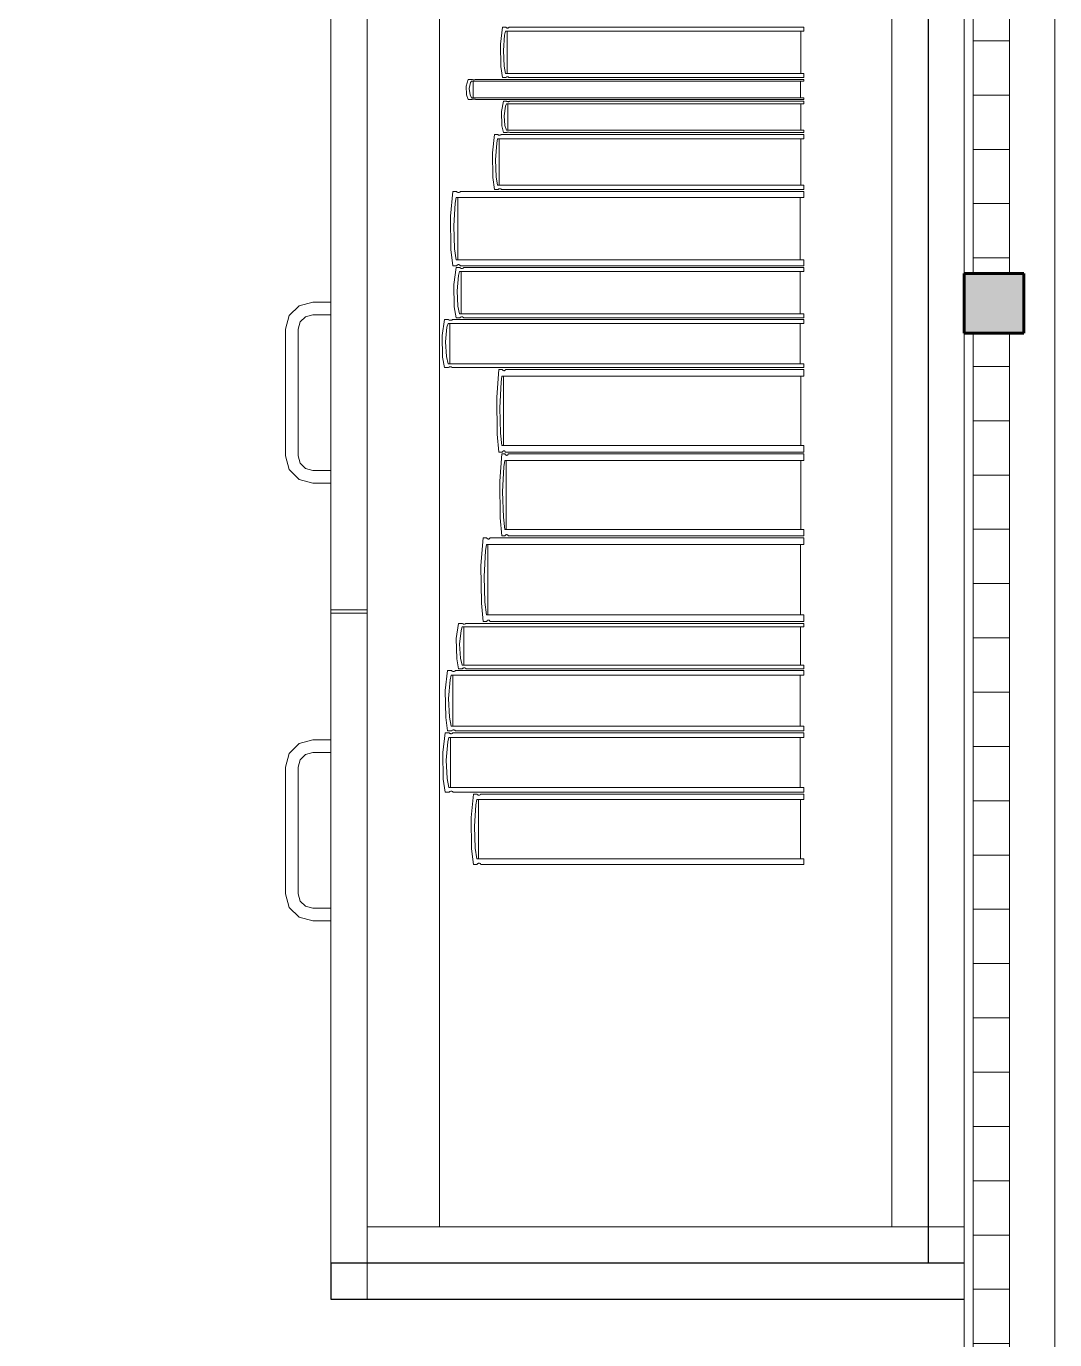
# Model space of a CAD drawing. Header units: inches. Extents: x -19 to 5698, y -728 to 92.
# Drawn here: x 316.702 to 317.27, y 33.002 to 33.728 of the extents above; entities that cross this region are included whole.
import ezdxf

# ---------------------------------------------------------------- set-up
doc = ezdxf.new("R2010")
doc.units = ezdxf.units.IN
doc.header["$MEASUREMENT"] = 0
doc.set_wipeout_variables(frame=1)
doc.linetypes.add('Wipeout_Contour', pattern=[1, 0, -1])
doc.layers.get('0').update_dxf_attribs({"color": 61})
for name, color, linetype in [('02 _ ARQ _ ZON _ Espacio.3D', 7, 'Continuous'), ('Acabado - Muros', 7, 'Continuous'), ('Interior - Mobiliario', 7, 'Continuous'), ('Notas - Etiquetas', 7, 'Continuous')]:
    doc.layers.add(name, color=color, linetype=linetype)
doc.dimstyles.new('Estilo_Generado__8', dxfattribs={"dimtxt": 0.18, "dimasz": 0.0912, "dimexe": 0.18, "dimexo": 0.0625, "dimgap": 0, "dimtad": 0, "dimtih": 1, "dimtoh": 1, "dimdec": 4, "dimzin": 0, "dimdsep": 46, "dimcen": 0.09, "dimadec": 0, "dimazin": 0, "dimtfac": 1, "dimtdec": 4, "dimtmove": 0, "dimatfit": 3, "dimldrblk": 'ARROWHEAD_5', "dimfxl": 1, "dimtolj": 1, "dimtzin": 0, "dimarcsym": 0})
pattern_1 = [(0, (277.50006, 1e-08), (0, 0.030000001), [])]

# ---------------------------------------------------------------- blocks, each defined once
blk = doc.blocks.new('ARROWHEAD_5')
at = {"linetype": 'Continuous', "lineweight": 0}
blk.add_hatch(color=0, dxfattribs=at).paths.add_polyline_path([(-1, 0.2679), (0, 0), (-1, -0.2679)])
at = {"color": 0, "linetype": 'Continuous', "lineweight": 0}
blk.add_line((0, 0), (-1, 0), dxfattribs=at)

msp = doc.modelspace()

# ---------------------------------------------------------------- linework, layer by layer
at = {"layer": '02 _ ARQ _ ZON _ Espacio.3D', "color": 254, "linetype": 'Continuous', "lineweight": 0, "flags": 128}
msp.add_lwpolyline([(314.57005, 30.6), (315.07005, 30.6), (315.06967, 29.75), (317.22003, 29.74998), (317.22003, 39.74998), (315.80476, 39.75), (315.80366, 39.4), (315.07005, 39.4), (315.07003, 39), (314.57003, 39)], dxfattribs=at)
at = {"layer": 'Interior - Mobiliario', "color": 175, "linetype": 'Continuous', "lineweight": 13}
for p, q in [((316.89002, 33.0446), (316.89002, 34.5046)), ((317.20002, 34.5046), (317.20002, 33.0446)), ((316.89002, 33.0646), (316.89002, 34.4846)), ((316.93002, 34.4846), (316.93002, 33.0646)), ((317.18002, 33.0646), (317.18002, 34.4846)), ((316.87002, 33.7646), (316.87002, 33.4056)), ((316.89002, 33.7646), (316.89002, 33.4056)), ((316.96376, 33.71823), (316.96488, 33.72753)), ((316.96488, 33.72753), (316.96669, 33.72753)), ((316.96655, 33.7253), (316.96605, 33.72319)), ((317.13136, 33.7253), (316.96655, 33.7253)), ((316.96669, 33.72753), (316.96683, 33.72738)), ((316.96683, 33.72738), (316.96704, 33.72722)), ((316.96704, 33.72722), (316.96727, 33.72712)), ((316.96727, 33.72712), (316.96752, 33.72706)), ((316.96738, 33.70188), (316.96738, 33.7253)), ((316.96752, 33.72706), (316.96776, 33.72707)), ((316.96776, 33.72707), (316.968, 33.72713)), ((316.968, 33.72713), (316.96823, 33.72725)), ((316.96823, 33.72725), (316.96844, 33.72742)), ((316.96844, 33.72742), (316.96853, 33.72753)), ((316.96853, 33.72753), (317.13136, 33.72753)), ((317.1297, 33.7253), (317.1297, 33.70188)), ((317.13136, 33.72753), (317.13136, 33.7253)), ((316.96397, 33.70577), (316.96376, 33.71823)), ((316.96605, 33.72319), (316.96536, 33.71464)), ((316.96536, 33.71464), (316.96578, 33.70606)), ((316.96488, 33.69965), (316.96397, 33.70577)), ((316.96578, 33.70606), (316.96655, 33.70188)), ((316.94471, 33.69498), (316.94596, 33.69865)), ((316.94495, 33.69005), (316.94471, 33.69498)), ((316.94596, 33.69865), (316.94797, 33.69865)), ((316.94726, 33.69693), (316.94649, 33.69356)), ((316.94781, 33.69777), (316.94726, 33.69693)), ((317.13136, 33.69777), (316.94781, 33.69777)), ((316.94797, 33.69865), (316.94813, 33.69859)), ((316.94813, 33.69859), (316.94837, 33.69853)), ((316.94837, 33.69853), (316.94863, 33.69849)), ((316.94863, 33.69849), (316.9489, 33.69847)), ((316.94874, 33.68852), (316.94874, 33.69777)), ((316.9489, 33.69847), (316.94917, 33.69847)), ((316.94917, 33.69847), (316.94944, 33.69849)), ((316.94944, 33.69849), (316.94969, 33.69854)), ((316.94969, 33.69854), (316.94993, 33.69861)), ((316.94993, 33.69861), (316.95003, 33.69865)), ((316.95003, 33.69865), (317.13136, 33.69865)), ((316.96669, 33.69965), (316.96488, 33.69965)), ((316.96655, 33.70188), (317.13136, 33.70188)), ((316.96678, 33.69976), (316.96669, 33.69965)), ((316.96699, 33.69993), (316.96678, 33.69976)), ((316.96722, 33.70005), (316.96699, 33.69993)), ((316.96746, 33.70011), (316.96722, 33.70005)), ((316.96771, 33.70012), (316.96746, 33.70011)), ((316.96795, 33.70007), (316.96771, 33.70012)), ((316.96818, 33.69996), (316.96795, 33.70007)), ((316.9684, 33.6998), (316.96818, 33.69996)), ((316.96853, 33.69965), (316.9684, 33.6998)), ((317.13136, 33.69965), (316.96853, 33.69965)), ((317.12951, 33.69777), (317.12951, 33.68852)), ((317.13136, 33.70188), (317.13136, 33.69965)), ((317.13136, 33.69865), (317.13136, 33.69777)), ((316.94596, 33.68764), (316.94495, 33.69005)), ((316.94797, 33.68764), (316.94596, 33.68764)), ((316.94649, 33.69356), (316.94696, 33.69017)), ((316.94696, 33.69017), (316.94781, 33.68852)), ((316.94781, 33.68852), (317.13136, 33.68852)), ((316.94808, 33.68768), (316.94797, 33.68764)), ((316.94831, 33.68775), (316.94808, 33.68768)), ((316.94857, 33.68779), (316.94831, 33.68775)), ((316.94883, 33.68782), (316.94857, 33.68779)), ((316.94911, 33.68782), (316.94883, 33.68782)), ((316.94938, 33.6878), (316.94911, 33.68782)), ((316.94964, 33.68776), (316.94938, 33.6878)), ((316.94988, 33.6877), (316.94964, 33.68776)), ((316.95003, 33.68764), (316.94988, 33.6877)), ((317.13136, 33.68764), (316.95003, 33.68764)), ((317.13136, 33.68852), (317.13136, 33.68764)), ((316.96423, 33.68085), (316.96534, 33.68664)), ((316.96443, 33.67308), (316.96423, 33.68085)), ((316.96534, 33.68664), (316.96715, 33.68664)), ((316.96651, 33.68393), (316.96582, 33.67861)), ((316.967, 33.68525), (316.96651, 33.68393)), ((317.13136, 33.68525), (316.967, 33.68525)), ((316.96715, 33.68664), (316.96728, 33.68654)), ((316.96728, 33.68654), (316.9675, 33.68644)), ((316.9675, 33.68644), (316.96773, 33.68638)), ((316.96773, 33.68638), (316.96797, 33.68635)), ((316.96783, 33.67067), (316.96783, 33.68525)), ((316.96797, 33.68635), (316.96822, 33.68635)), ((316.96822, 33.68635), (316.96846, 33.68639)), ((316.96846, 33.68639), (316.96868, 33.68646)), ((316.96868, 33.68646), (316.96889, 33.68657)), ((316.96889, 33.68657), (316.96899, 33.68664)), ((316.96899, 33.68664), (317.13136, 33.68664)), ((317.1297, 33.68525), (317.1297, 33.67067)), ((317.13136, 33.68664), (317.13136, 33.68525)), ((316.96534, 33.66928), (316.96443, 33.67308)), ((316.96582, 33.67861), (316.96624, 33.67327)), ((316.96624, 33.67327), (316.967, 33.67067)), ((316.95932, 33.6581), (316.96047, 33.66828)), ((316.96047, 33.66828), (316.96233, 33.66828)), ((316.96218, 33.66584), (316.96167, 33.66352)), ((317.13136, 33.66584), (316.96218, 33.66584)), ((316.96233, 33.66828), (316.96247, 33.66811)), ((316.96247, 33.66811), (316.96269, 33.66794)), ((316.96269, 33.66794), (316.96293, 33.66782)), ((316.96293, 33.66782), (316.96318, 33.66777)), ((316.96303, 33.64021), (316.96303, 33.66584)), ((316.96318, 33.66777), (316.96343, 33.66777)), ((316.96343, 33.66777), (316.96367, 33.66784)), ((316.96367, 33.66784), (316.96391, 33.66797)), ((316.96391, 33.66797), (316.96412, 33.66816)), ((316.96412, 33.66816), (316.96422, 33.66828)), ((316.96422, 33.66828), (317.13136, 33.66828)), ((316.96715, 33.66928), (316.96534, 33.66928)), ((316.967, 33.67067), (317.13136, 33.67067)), ((316.96724, 33.66934), (316.96715, 33.66928)), ((316.96745, 33.66945), (316.96724, 33.66934)), ((316.96768, 33.66952), (316.96745, 33.66945)), ((316.96792, 33.66956), (316.96768, 33.66952)), ((316.96816, 33.66957), (316.96792, 33.66956)), ((316.9684, 33.66953), (316.96816, 33.66957)), ((316.96864, 33.66947), (316.9684, 33.66953)), ((316.96885, 33.66937), (316.96864, 33.66947)), ((316.96899, 33.66928), (316.96885, 33.66937)), ((317.13136, 33.66928), (316.96899, 33.66928)), ((317.12965, 33.66584), (317.12965, 33.64021)), ((317.13136, 33.67067), (317.13136, 33.66928)), ((317.13136, 33.66828), (317.13136, 33.66584)), ((316.96167, 33.66352), (316.96096, 33.65417)), ((316.95953, 33.64446), (316.95932, 33.6581)), ((316.96096, 33.65417), (316.96139, 33.64478)), ((316.96047, 33.63777), (316.95953, 33.64446)), ((316.96139, 33.64478), (316.96218, 33.64021)), ((316.93606, 33.62305), (316.93736, 33.63677)), ((316.93736, 33.63677), (316.93947, 33.63677)), ((316.93947, 33.63677), (316.93963, 33.63655)), ((316.94151, 33.63661), (316.94162, 33.63677)), ((316.94162, 33.63677), (317.13136, 33.63677)), ((316.96233, 33.63777), (316.96047, 33.63777)), ((316.96218, 33.64021), (317.13136, 33.64021)), ((316.96242, 33.63789), (316.96233, 33.63777)), ((316.96264, 33.63807), (316.96242, 33.63789)), ((316.96287, 33.6382), (316.96264, 33.63807)), ((316.96312, 33.63827), (316.96287, 33.6382)), ((316.96337, 33.63828), (316.96312, 33.63827)), ((316.96362, 33.63822), (316.96337, 33.63828)), ((316.96386, 33.63811), (316.96362, 33.63822)), ((316.96408, 33.63793), (316.96386, 33.63811)), ((316.96422, 33.63777), (316.96408, 33.63793)), ((317.13136, 33.63777), (316.96422, 33.63777)), ((317.13136, 33.64021), (317.13136, 33.63777)), ((317.13136, 33.63677), (317.13136, 33.63348)), ((316.93873, 33.63036), (316.93792, 33.61775)), ((316.9393, 33.63348), (316.93873, 33.63036)), ((317.13136, 33.63348), (316.9393, 33.63348)), ((316.93963, 33.63655), (316.93988, 33.63631)), ((316.93988, 33.63631), (316.94015, 33.63616)), ((316.94015, 33.63616), (316.94043, 33.63608)), ((316.94027, 33.59892), (316.94027, 33.63348)), ((316.94043, 33.63608), (316.94072, 33.63609)), ((316.94072, 33.63609), (316.941, 33.63618)), ((316.941, 33.63618), (316.94127, 33.63636)), ((316.94127, 33.63636), (316.94151, 33.63661)), ((317.12942, 33.63348), (317.12942, 33.59892)), ((316.9363, 33.60465), (316.93606, 33.62305)), ((316.93792, 33.61775), (316.93841, 33.60508)), ((316.93736, 33.59563), (316.9363, 33.60465)), ((316.93841, 33.60508), (316.9393, 33.59892)), ((316.93947, 33.59563), (316.93736, 33.59563)), ((316.93791, 33.58541), (316.9392, 33.59463)), ((316.9392, 33.59463), (316.94129, 33.59463)), ((316.9393, 33.59892), (317.13136, 33.59892)), ((316.93958, 33.59579), (316.93947, 33.59563)), ((316.93982, 33.59604), (316.93958, 33.59579)), ((316.94009, 33.59622), (316.93982, 33.59604)), ((316.94037, 33.59631), (316.94009, 33.59622)), ((316.94066, 33.59632), (316.94037, 33.59631)), ((316.94094, 33.59624), (316.94066, 33.59632)), ((316.94121, 33.59609), (316.94094, 33.59624)), ((316.94146, 33.59585), (316.94121, 33.59609)), ((316.94129, 33.59463), (316.94145, 33.59448)), ((316.94145, 33.59448), (316.9417, 33.59433)), ((316.94162, 33.59563), (316.94146, 33.59585)), ((317.13136, 33.59563), (316.94162, 33.59563)), ((316.9417, 33.59433), (316.94197, 33.59422)), ((316.94197, 33.59422), (316.94225, 33.59417)), ((316.94225, 33.59417), (316.94253, 33.59418)), ((316.94253, 33.59418), (316.94281, 33.59424)), ((316.94281, 33.59424), (316.94307, 33.59436)), ((316.94307, 33.59436), (316.94331, 33.59453)), ((316.94331, 33.59453), (316.94342, 33.59463)), ((316.94342, 33.59463), (317.13136, 33.59463)), ((317.13136, 33.59892), (317.13136, 33.59563)), ((317.13136, 33.59463), (317.13136, 33.59242)), ((316.94056, 33.59032), (316.93975, 33.58184)), ((316.94113, 33.59242), (316.94056, 33.59032)), ((317.13136, 33.59242), (316.94113, 33.59242)), ((316.94209, 33.56918), (316.94209, 33.59242)), ((317.12944, 33.59242), (317.12944, 33.56918)), ((316.93815, 33.57303), (316.93791, 33.58541)), ((316.93975, 33.58184), (316.94024, 33.57332)), ((316.84703, 33.5681), (316.85252, 33.57359)), ((316.85252, 33.57359), (316.86002, 33.5756)), ((316.86002, 33.5756), (316.87002, 33.5756)), ((316.87002, 33.5756), (316.87002, 33.5686)), ((316.9392, 33.56696), (316.93815, 33.57303)), ((316.94024, 33.57332), (316.94113, 33.56918)), ((316.84502, 33.5606), (316.84703, 33.5681)), ((316.85309, 33.5646), (316.85202, 33.5606)), ((316.85602, 33.56753), (316.85309, 33.5646)), ((316.86002, 33.5686), (316.85602, 33.56753)), ((316.87002, 33.5686), (316.86002, 33.5686)), ((316.93145, 33.5571), (316.93279, 33.56596)), ((316.93279, 33.56596), (316.93494, 33.56596)), ((316.93494, 33.56596), (316.93511, 33.56582)), ((316.93511, 33.56582), (316.93536, 33.56567)), ((316.93536, 33.56567), (316.93564, 33.56557)), ((316.93564, 33.56557), (316.93593, 33.56552)), ((316.93593, 33.56552), (316.93622, 33.56553)), ((316.93622, 33.56553), (316.93651, 33.56559)), ((316.93651, 33.56559), (316.93678, 33.5657)), ((316.93678, 33.5657), (316.93703, 33.56586)), ((316.93703, 33.56586), (316.93714, 33.56596)), ((316.93714, 33.56596), (317.13136, 33.56596)), ((316.94129, 33.56696), (316.9392, 33.56696)), ((316.94113, 33.56918), (317.13136, 33.56918)), ((316.9414, 33.56707), (316.94129, 33.56696)), ((316.94164, 33.56724), (316.9414, 33.56707)), ((316.94191, 33.56736), (316.94164, 33.56724)), ((316.94218, 33.56742), (316.94191, 33.56736)), ((316.94247, 33.56743), (316.94218, 33.56742)), ((316.94275, 33.56738), (316.94247, 33.56743)), ((316.94302, 33.56727), (316.94275, 33.56738)), ((316.94326, 33.56711), (316.94302, 33.56727)), ((316.94342, 33.56696), (316.94326, 33.56711)), ((317.13136, 33.56696), (316.94342, 33.56696)), ((317.13136, 33.56918), (317.13136, 33.56696)), ((317.13136, 33.56596), (317.13136, 33.56384)), ((316.84502, 33.4906), (316.84502, 33.5606)), ((316.85202, 33.5606), (316.85202, 33.4906)), ((316.9317, 33.54522), (316.93145, 33.5571)), ((316.93418, 33.56182), (316.93335, 33.55368)), ((316.93477, 33.56384), (316.93418, 33.56182)), ((317.13136, 33.56384), (316.93477, 33.56384)), ((316.93576, 33.54152), (316.93576, 33.56384)), ((317.12938, 33.56384), (317.12938, 33.54152)), ((316.93335, 33.55368), (316.93386, 33.5455)), ((316.93279, 33.53939), (316.9317, 33.54522)), ((316.93386, 33.5455), (316.93477, 33.54152)), ((316.93494, 33.53939), (316.93279, 33.53939)), ((316.93477, 33.54152), (317.13136, 33.54152)), ((316.93505, 33.5395), (316.93494, 33.53939)), ((316.93531, 33.53966), (316.93505, 33.5395)), ((316.93558, 33.53977), (316.93531, 33.53966)), ((316.93587, 33.53983), (316.93558, 33.53977)), ((316.93616, 33.53984), (316.93587, 33.53983)), ((316.93645, 33.53979), (316.93616, 33.53984)), ((316.93672, 33.53969), (316.93645, 33.53979)), ((316.93698, 33.53954), (316.93672, 33.53969)), ((316.93714, 33.53939), (316.93698, 33.53954)), ((317.13136, 33.53939), (316.93714, 33.53939)), ((316.96174, 33.52314), (316.96287, 33.53839)), ((316.96287, 33.53839), (316.9647, 33.53839)), ((316.9647, 33.53839), (316.96484, 33.53815)), ((316.96484, 33.53815), (316.96506, 33.53789)), ((316.96506, 33.53789), (316.96529, 33.53771)), ((316.96529, 33.53771), (316.96554, 33.53763)), ((316.96554, 33.53763), (316.96579, 33.53764)), ((316.96579, 33.53764), (316.96603, 33.53774)), ((316.96603, 33.53774), (316.96626, 33.53794)), ((316.96626, 33.53794), (316.96647, 33.53822)), ((316.96647, 33.53822), (316.96657, 33.53839)), ((316.96657, 33.53839), (317.13136, 33.53839)), ((317.13136, 33.54152), (317.13136, 33.53939)), ((317.13136, 33.53839), (317.13136, 33.53474)), ((316.96406, 33.53127), (316.96335, 33.51725)), ((316.96456, 33.53474), (316.96406, 33.53127)), ((317.13136, 33.53474), (316.96456, 33.53474)), ((316.9654, 33.49632), (316.9654, 33.53474)), ((317.12968, 33.53474), (317.12968, 33.49632)), ((316.96195, 33.50269), (316.96174, 33.52314)), ((316.96335, 33.51725), (316.96378, 33.50317)), ((316.96287, 33.49267), (316.96195, 33.50269)), ((316.96378, 33.50317), (316.96456, 33.49632)), ((316.9647, 33.49267), (316.96287, 33.49267)), ((316.96332, 33.47656), (316.96444, 33.49167)), ((316.96444, 33.49167), (316.96625, 33.49167)), ((316.96456, 33.49632), (317.13136, 33.49632)), ((316.9648, 33.49284), (316.9647, 33.49267)), ((316.96501, 33.49312), (316.9648, 33.49284)), ((316.96524, 33.49332), (316.96501, 33.49312)), ((316.96548, 33.49342), (316.96524, 33.49332)), ((316.96573, 33.49343), (316.96548, 33.49342)), ((316.96598, 33.49335), (316.96573, 33.49343)), ((316.96621, 33.49317), (316.96598, 33.49335)), ((316.96643, 33.49291), (316.96621, 33.49317)), ((316.96625, 33.49167), (316.96639, 33.49142)), ((316.96657, 33.49267), (316.96643, 33.49291)), ((317.13136, 33.49267), (316.96657, 33.49267)), ((316.96801, 33.49149), (316.9681, 33.49167)), ((316.9681, 33.49167), (317.13136, 33.49167)), ((317.13136, 33.49632), (317.13136, 33.49267)), ((317.13136, 33.49167), (317.13136, 33.48804)), ((316.84703, 33.4831), (316.84502, 33.4906)), ((316.85202, 33.4906), (316.85309, 33.4866)), ((316.85309, 33.4866), (316.85602, 33.48368)), ((316.96561, 33.48461), (316.96492, 33.47072)), ((316.96611, 33.48804), (316.96561, 33.48461)), ((317.13136, 33.48804), (316.96611, 33.48804)), ((316.96639, 33.49142), (316.96661, 33.49116)), ((316.96661, 33.49116), (316.96684, 33.49099)), ((316.96684, 33.49099), (316.96708, 33.49091)), ((316.96694, 33.45), (316.96694, 33.48804)), ((316.96708, 33.49091), (316.96733, 33.49092)), ((316.96733, 33.49092), (316.96757, 33.49102)), ((316.96757, 33.49102), (316.9678, 33.49121)), ((316.9678, 33.49121), (316.96801, 33.49149)), ((317.12969, 33.48804), (317.12969, 33.45)), ((316.85252, 33.47761), (316.84703, 33.4831)), ((316.86002, 33.4756), (316.85252, 33.47761)), ((316.85602, 33.48368), (316.86002, 33.4826)), ((316.86002, 33.4826), (316.87002, 33.4826)), ((316.87002, 33.4826), (316.87002, 33.4756)), ((316.87002, 33.4756), (316.86002, 33.4756)), ((316.96353, 33.45631), (316.96332, 33.47656)), ((316.96492, 33.47072), (316.96534, 33.45679)), ((316.96444, 33.44638), (316.96353, 33.45631)), ((316.96534, 33.45679), (316.96611, 33.45)), ((316.96611, 33.45), (317.13136, 33.45)), ((317.13136, 33.45), (317.13136, 33.44638)), ((316.95298, 33.42994), (316.95417, 33.44538)), ((316.95417, 33.44538), (316.95609, 33.44538)), ((316.95594, 33.44168), (316.95541, 33.43816)), ((317.13136, 33.44168), (316.95594, 33.44168)), ((316.95609, 33.44538), (316.95624, 33.44513)), ((316.95624, 33.44513), (316.95647, 33.44487)), ((316.95647, 33.44487), (316.95672, 33.44469)), ((316.95672, 33.44469), (316.95697, 33.44461)), ((316.95683, 33.40278), (316.95683, 33.44168)), ((316.95697, 33.44461), (316.95723, 33.44462)), ((316.95723, 33.44462), (316.95749, 33.44472)), ((316.95749, 33.44472), (316.95773, 33.44492)), ((316.95773, 33.44492), (316.95796, 33.4452)), ((316.95796, 33.4452), (316.95806, 33.44538)), ((316.95806, 33.44538), (317.13136, 33.44538)), ((316.96625, 33.44638), (316.96444, 33.44638)), ((316.96635, 33.44656), (316.96625, 33.44638)), ((316.96656, 33.44683), (316.96635, 33.44656)), ((316.96679, 33.44702), (316.96656, 33.44683)), ((316.96703, 33.44713), (316.96679, 33.44702)), ((316.96727, 33.44714), (316.96703, 33.44713)), ((316.96752, 33.44706), (316.96727, 33.44714)), ((316.96775, 33.44688), (316.96752, 33.44706)), ((316.96797, 33.44662), (316.96775, 33.44688)), ((316.9681, 33.44638), (316.96797, 33.44662)), ((317.13136, 33.44638), (316.9681, 33.44638)), ((317.12959, 33.44168), (317.12959, 33.40278)), ((317.13136, 33.44538), (317.13136, 33.44168)), ((316.95541, 33.43816), (316.95467, 33.42397)), ((316.9532, 33.40923), (316.95298, 33.42994)), ((316.95467, 33.42397), (316.95512, 33.40971)), ((316.87002, 33.4056), (316.89002, 33.4056)), ((316.95417, 33.39907), (316.9532, 33.40923)), ((316.95512, 33.40971), (316.95594, 33.40278)), ((316.87002, 33.4036), (316.89002, 33.4036)), ((316.93932, 33.38972), (316.9406, 33.39807)), ((316.9406, 33.39807), (316.94268, 33.39807)), ((316.94268, 33.39807), (316.94283, 33.39794)), ((316.94283, 33.39794), (316.94308, 33.3978)), ((316.94308, 33.3978), (316.94335, 33.3977)), ((316.94335, 33.3977), (316.94362, 33.39765)), ((316.94362, 33.39765), (316.9439, 33.39766)), ((316.9439, 33.39766), (316.94418, 33.39772)), ((316.94418, 33.39772), (316.94444, 33.39782)), ((316.94444, 33.39782), (316.94468, 33.39798)), ((316.94468, 33.39798), (316.94479, 33.39807)), ((316.94479, 33.39807), (317.13136, 33.39807)), ((316.95609, 33.39907), (316.95417, 33.39907)), ((316.95594, 33.40278), (317.13136, 33.40278)), ((316.95619, 33.39925), (316.95609, 33.39907)), ((316.95642, 33.39953), (316.95619, 33.39925)), ((316.95666, 33.39973), (316.95642, 33.39953)), ((316.95692, 33.39984), (316.95666, 33.39973)), ((316.95718, 33.39985), (316.95692, 33.39984)), ((316.95743, 33.39976), (316.95718, 33.39985)), ((316.95768, 33.39959), (316.95743, 33.39976)), ((316.95791, 33.39932), (316.95768, 33.39959)), ((316.95806, 33.39907), (316.95791, 33.39932)), ((317.13136, 33.39907), (316.95806, 33.39907)), ((317.13136, 33.40278), (317.13136, 33.39907)), ((317.13136, 33.39807), (317.13136, 33.39607)), ((316.94194, 33.39417), (316.94115, 33.38648)), ((316.94251, 33.39607), (316.94194, 33.39417)), ((317.13136, 33.39607), (316.94251, 33.39607)), ((316.94346, 33.37502), (316.94346, 33.39607)), ((317.12945, 33.39607), (317.12945, 33.37502)), ((316.93956, 33.37851), (316.93932, 33.38972)), ((316.94115, 33.38648), (316.94163, 33.37877)), ((316.9406, 33.37301), (316.93956, 33.37851)), ((316.94163, 33.37877), (316.94251, 33.37502)), ((316.93324, 33.36088), (316.93456, 33.37201)), ((316.93456, 33.37201), (316.9367, 33.37201)), ((316.93653, 33.36934), (316.93594, 33.36681)), ((317.13136, 33.36934), (316.93653, 33.36934)), ((316.9367, 33.37201), (316.93686, 33.37184)), ((316.93686, 33.37184), (316.93711, 33.37164)), ((316.93711, 33.37164), (316.93739, 33.37152)), ((316.93739, 33.37152), (316.93768, 33.37146)), ((316.93751, 33.34129), (316.93751, 33.36934)), ((316.93768, 33.37146), (316.93797, 33.37146)), ((316.93797, 33.37146), (316.93825, 33.37154)), ((316.93825, 33.37154), (316.93852, 33.37168)), ((316.93852, 33.37168), (316.93877, 33.37188)), ((316.93877, 33.37188), (316.93888, 33.37201)), ((316.93888, 33.37201), (317.13136, 33.37201)), ((316.94268, 33.37301), (316.9406, 33.37301)), ((316.94251, 33.37502), (317.13136, 33.37502)), ((316.94278, 33.37311), (316.94268, 33.37301)), ((316.94302, 33.37326), (316.94278, 33.37311)), ((316.94329, 33.37337), (316.94302, 33.37326)), ((316.94356, 33.37343), (316.94329, 33.37337)), ((316.94384, 33.37343), (316.94356, 33.37343)), ((316.94412, 33.37339), (316.94384, 33.37343)), ((316.94439, 33.37329), (316.94412, 33.37339)), ((316.94463, 33.37315), (316.94439, 33.37329)), ((316.94479, 33.37301), (316.94463, 33.37315)), ((317.13136, 33.37301), (316.94479, 33.37301)), ((317.12939, 33.36934), (317.12939, 33.34129)), ((317.13136, 33.37502), (317.13136, 33.37301)), ((317.13136, 33.37201), (317.13136, 33.36934)), ((316.93594, 33.36681), (316.93512, 33.35657)), ((316.93348, 33.34594), (316.93324, 33.36088)), ((316.93512, 33.35657), (316.93562, 33.34629)), ((316.93456, 33.33862), (316.93348, 33.34594)), ((316.93562, 33.34629), (316.93653, 33.34129)), ((316.93653, 33.34129), (317.13136, 33.34129)), ((316.93761, 33.33917), (316.93733, 33.33909)), ((316.9379, 33.33918), (316.93761, 33.33917)), ((316.93819, 33.33912), (316.9379, 33.33918)), ((317.13136, 33.34129), (317.13136, 33.33862)), ((316.86002, 33.3336), (316.85252, 33.33159)), ((316.87002, 33.3336), (316.86002, 33.3336)), ((316.87002, 33.3266), (316.87002, 33.3336)), ((316.93192, 33.32666), (316.93325, 33.33762)), ((316.93325, 33.33762), (316.9354, 33.33762)), ((316.93464, 33.3325), (316.93382, 33.32242)), ((316.9367, 33.33862), (316.93456, 33.33862)), ((316.93523, 33.33499), (316.93464, 33.3325)), ((317.13136, 33.33499), (316.93523, 33.33499)), ((316.9354, 33.33762), (316.93557, 33.33744)), ((316.93557, 33.33744), (316.93582, 33.33725)), ((316.93582, 33.33725), (316.9361, 33.33713)), ((316.9361, 33.33713), (316.93639, 33.33707)), ((316.93622, 33.30738), (316.93622, 33.33499)), ((316.93639, 33.33707), (316.93668, 33.33708)), ((316.93668, 33.33708), (316.93697, 33.33715)), ((316.93681, 33.33875), (316.9367, 33.33862)), ((316.93706, 33.33895), (316.93681, 33.33875)), ((316.93697, 33.33715), (316.93724, 33.33729)), ((316.93733, 33.33909), (316.93706, 33.33895)), ((316.93724, 33.33729), (316.93749, 33.33749)), ((316.93749, 33.33749), (316.9376, 33.33762)), ((316.9376, 33.33762), (317.13136, 33.33762)), ((316.93846, 33.33899), (316.93819, 33.33912)), ((316.93872, 33.3388), (316.93846, 33.33899)), ((316.93888, 33.33862), (316.93872, 33.3388)), ((317.13136, 33.33862), (316.93888, 33.33862)), ((317.12938, 33.33499), (317.12938, 33.30738)), ((317.13136, 33.33762), (317.13136, 33.33499)), ((316.84703, 33.3261), (316.84502, 33.3186)), ((316.85252, 33.33159), (316.84703, 33.3261)), ((316.85309, 33.3226), (316.85602, 33.32553)), ((316.85602, 33.32553), (316.86002, 33.3266)), ((316.86002, 33.3266), (316.87002, 33.3266)), ((316.93217, 33.31196), (316.93192, 33.32666)), ((316.84502, 33.3186), (316.84502, 33.2486)), ((316.85202, 33.3186), (316.85309, 33.3226)), ((316.85202, 33.2486), (316.85202, 33.3186)), ((316.93382, 33.32242), (316.93432, 33.3123)), ((316.93325, 33.30475), (316.93217, 33.31196)), ((316.93432, 33.3123), (316.93523, 33.30738)), ((316.9354, 33.30475), (316.93325, 33.30475)), ((316.93523, 33.30738), (317.13136, 33.30738)), ((316.93551, 33.30488), (316.9354, 33.30475)), ((316.93576, 33.30508), (316.93551, 33.30488)), ((316.93604, 33.30522), (316.93576, 33.30508)), ((316.93632, 33.30529), (316.93604, 33.30522)), ((316.93661, 33.3053), (316.93632, 33.30529)), ((316.9369, 33.30524), (316.93661, 33.3053)), ((316.93718, 33.30511), (316.9369, 33.30524)), ((316.93743, 33.30493), (316.93718, 33.30511)), ((316.9376, 33.30475), (316.93743, 33.30493)), ((317.13136, 33.30475), (316.9376, 33.30475)), ((316.9476, 33.29079), (316.94883, 33.30375)), ((316.94883, 33.30375), (316.95081, 33.30375)), ((316.95081, 33.30375), (316.95096, 33.30354)), ((316.95096, 33.30354), (316.9512, 33.30332)), ((316.9512, 33.30332), (316.95146, 33.30317)), ((316.95146, 33.30317), (316.95172, 33.3031)), ((316.95172, 33.3031), (316.95199, 33.30311)), ((316.95199, 33.30311), (316.95225, 33.3032)), ((316.95225, 33.3032), (316.9525, 33.30336)), ((316.9525, 33.30336), (316.95273, 33.3036)), ((316.95273, 33.3036), (316.95284, 33.30375)), ((316.95284, 33.30375), (317.13136, 33.30375)), ((317.13136, 33.30738), (317.13136, 33.30475)), ((317.13136, 33.30375), (317.13136, 33.30064)), ((316.95011, 33.29769), (316.94935, 33.28577)), ((316.95066, 33.30064), (316.95011, 33.29769)), ((317.13136, 33.30064), (316.95066, 33.30064)), ((316.95157, 33.26799), (316.95157, 33.30064)), ((317.12954, 33.30064), (317.12954, 33.26799)), ((316.94783, 33.2734), (316.9476, 33.29079)), ((316.94935, 33.28577), (316.94982, 33.27381)), ((316.94883, 33.26488), (316.94783, 33.2734)), ((316.94982, 33.27381), (316.95066, 33.26799)), ((316.95066, 33.26799), (317.13136, 33.26799)), ((317.13136, 33.26799), (317.13136, 33.26488)), ((316.95081, 33.26488), (316.94883, 33.26488)), ((316.95092, 33.26503), (316.95081, 33.26488)), ((316.95115, 33.26526), (316.95092, 33.26503)), ((316.9514, 33.26543), (316.95115, 33.26526)), ((316.95166, 33.26552), (316.9514, 33.26543)), ((316.95193, 33.26553), (316.95166, 33.26552)), ((316.9522, 33.26546), (316.95193, 33.26553)), ((316.95245, 33.26531), (316.9522, 33.26546)), ((316.95269, 33.26509), (316.95245, 33.26531)), ((316.95284, 33.26488), (316.95269, 33.26509)), ((317.13136, 33.26488), (316.95284, 33.26488)), ((316.84502, 33.2486), (316.84703, 33.2411)), ((316.85309, 33.2446), (316.85202, 33.2486)), ((316.84703, 33.2411), (316.85252, 33.23561)), ((316.85602, 33.24168), (316.85309, 33.2446)), ((316.86002, 33.2406), (316.85602, 33.24168)), ((316.87002, 33.2406), (316.86002, 33.2406)), ((316.87002, 33.2336), (316.87002, 33.2406)), ((316.85252, 33.23561), (316.86002, 33.2336)), ((316.86002, 33.2336), (316.87002, 33.2336)), ((316.93002, 33.0646), (316.89002, 33.0646)), ((317.18002, 33.0646), (316.93002, 33.0646)), ((317.20002, 33.0446), (316.89002, 33.0446))]:
    msp.add_line(p, q, dxfattribs=at)

# ---------------------------------------------------------------- leaders
at = {"layer": 'Notas - Etiquetas', "color": 144, "linetype": 'Continuous', "lineweight": 13, "annotation_type": 0, "has_hookline": 1, "hookline_direction": 1, "text_width": 1.94817, "horizontal_direction": (0, 1, 0)}
msp.add_leader([(317.23502, 34.82501), (317.38745, 34.68174), (317.38745, 32.21168)], dimstyle='Estilo_Generado__8', dxfattribs=at)

# ---------------------------------------------------------------- next in the draw order: wipeouts: each hides what was drawn before it
at = {"color": 254, "linetype": 'Wipeout_Contour', "lineweight": 0, "ltscale": 9808.479191}
msp.add_wipeout([(317.20002, 33.0446), (317.22002, 33.0446), (317.22002, 34.5046), (317.20002, 34.5046)], dxfattribs=at).dxf.layer = 'Interior - Mobiliario'

# ---------------------------------------------------------------- next in the draw order: linework, layer by layer
at = {"layer": 'Interior - Mobiliario', "color": 175, "linetype": 'Continuous', "lineweight": 30}
for p, q in [((317.20002, 34.5046), (317.20002, 33.0446)), ((317.22002, 34.5046), (317.22002, 33.0446)), ((317.20002, 33.0446), (317.22002, 33.0446))]:
    msp.add_line(p, q, dxfattribs=at)
at = {"layer": 'Interior - Mobiliario', "color": 175, "linetype": 'Continuous', "lineweight": 13}
for p, q in [((317.20002, 33.0446), (317.20002, 34.5046)), ((317.22002, 34.5046), (317.22002, 33.0446)), ((317.22002, 34.4846), (317.22002, 33.0646)), ((317.22002, 33.0646), (317.18002, 33.0646)), ((317.22002, 33.0446), (317.20002, 33.0446))]:
    msp.add_line(p, q, dxfattribs=at)

# ---------------------------------------------------------------- next in the draw order: wipeouts: each hides what was drawn before it
at = {"color": 254, "linetype": 'Wipeout_Contour', "lineweight": 0, "ltscale": 9807.778499}
msp.add_wipeout([(316.87002, 33.0246), (317.22002, 33.0246), (317.22002, 33.0446), (316.87002, 33.0446)], dxfattribs=at).dxf.layer = 'Interior - Mobiliario'

# ---------------------------------------------------------------- next in the draw order: linework, layer by layer
at = {"layer": 'Interior - Mobiliario', "color": 175, "linetype": 'Continuous', "lineweight": 13}
for p, q in [((316.87002, 34.5246), (316.87002, 33.0246)), ((317.22002, 33.0246), (317.22002, 34.5246)), ((316.87002, 33.0446), (316.87002, 34.5046)), ((316.87002, 33.0446), (316.87002, 34.5046)), ((316.89002, 33.0446), (316.89002, 34.5046)), ((316.89002, 33.0446), (316.89002, 34.5046)), ((317.20002, 34.5046), (317.20002, 33.0446)), ((317.20002, 34.5046), (317.20002, 33.0446)), ((317.20002, 34.5046), (317.20002, 33.0446)), ((317.22002, 34.5046), (317.22002, 33.0446)), ((316.87002, 33.0446), (316.87002, 33.4036)), ((316.89002, 33.0446), (316.89002, 33.4036)), ((316.89002, 33.0246), (316.89002, 33.0646)), ((317.22002, 33.0646), (317.22002, 33.0246)), ((316.87002, 33.0246), (316.87002, 33.0446)), ((316.87002, 33.0446), (317.22002, 33.0446)), ((317.22002, 33.0446), (316.87002, 33.0446)), ((317.20002, 33.0446), (316.87002, 33.0446)), ((316.87002, 33.0446), (316.89002, 33.0446)), ((317.20002, 33.0446), (316.89002, 33.0446)), ((317.20002, 33.0446), (316.89002, 33.0446)), ((317.22002, 33.0446), (317.22002, 33.0246)), ((317.22002, 33.0246), (316.87002, 33.0246)), ((316.87002, 33.0246), (317.22002, 33.0246)), ((317.22002, 33.0246), (316.89002, 33.0246))]:
    msp.add_line(p, q, dxfattribs=at)
at = {"layer": 'Interior - Mobiliario', "color": 175, "linetype": 'Continuous', "lineweight": 30}
for p, q in [((316.87002, 33.0446), (317.22002, 33.0446)), ((316.87002, 33.0446), (316.87002, 33.0246)), ((317.22002, 33.0446), (317.22002, 33.0246)), ((316.87002, 33.0246), (317.22002, 33.0246))]:
    msp.add_line(p, q, dxfattribs=at)

# ---------------------------------------------------------------- next in the draw order: wipeouts: each hides what was drawn before it
at = {"color": 254, "linetype": 'Wipeout_Contour', "lineweight": 0, "ltscale": 14712.655362}
msp.add_wipeout([(317.27002, 35.72487), (317.22002, 35.72487), (317.22002, 33.59137), (317.25302, 33.59137), (317.25302, 33.57487), (317.27002, 33.57487)], dxfattribs=at).dxf.layer = 'Acabado - Muros'

# ---------------------------------------------------------------- next in the draw order: linework, layer by layer
at = {"layer": 'Acabado - Muros', "color": 251, "linetype": 'Continuous', "lineweight": 13, "flags": 128}
msp.add_lwpolyline([(317.22002, 33.59137), (317.22002, 35.72487)], dxfattribs=at)

# ---------------------------------------------------------------- next in the draw order: wipeouts: each hides what was drawn before it
at = {"color": 254, "linetype": 'Wipeout_Contour', "lineweight": 0, "ltscale": 9808.628979}
msp.add_wipeout([(317.22502, 35.72487), (317.22502, 33.59137), (317.24502, 33.59137), (317.24502, 35.72487)], dxfattribs=at).dxf.layer = 'Acabado - Muros'
at = {"color": 254, "linetype": 'Wipeout_Contour', "lineweight": 0, "ltscale": 14712.563739}
msp.add_wipeout([(317.22002, 33.55837), (317.22002, 31.42487), (317.27002, 31.42487), (317.27002, 33.57487), (317.25302, 33.57487), (317.25302, 33.55837)], dxfattribs=at).dxf.layer = 'Acabado - Muros'

# ---------------------------------------------------------------- next in the draw order: hatches: boundary and pattern name
at = {"layer": 'Acabado - Muros', "linetype": 'Continuous', "lineweight": 0}
h = msp.add_hatch(dxfattribs=at)
h.set_pattern_fill('CONTRACHAPADO_0002', color=254, style=0, pattern_type=2)
h.set_pattern_definition(pattern_1)
h.paths.add_polyline_path([(317.22502, 35.72487), (317.22502, 33.59137), (317.24502, 33.59137), (317.24502, 35.72487)])

# ---------------------------------------------------------------- next in the draw order: linework, layer by layer
at = {"layer": 'Acabado - Muros', "color": 7, "linetype": 'Continuous', "lineweight": 60}
for p, q in [((317.22002, 33.59137), (317.22002, 33.55837)), ((317.25302, 33.59137), (317.22002, 33.59137)), ((317.25302, 33.59137), (317.25302, 33.55837))]:
    msp.add_line(p, q, dxfattribs=at)
at = {"layer": 'Acabado - Muros', "color": 7, "linetype": 'Continuous', "lineweight": 13, "flags": 128}
msp.add_lwpolyline([(317.22502, 35.72487), (317.24502, 35.72487), (317.24502, 33.59137), (317.22502, 33.59137)], close=True, dxfattribs=at)
at = {"layer": 'Acabado - Muros', "color": 251, "linetype": 'Continuous', "lineweight": 13, "flags": 128}
for points in [[(317.27002, 31.42487), (317.27002, 33.57487), (317.27002, 35.72487)], [(317.22002, 31.42487), (317.22002, 33.55837)]]:
    msp.add_lwpolyline(points, dxfattribs=at)

# ---------------------------------------------------------------- next in the draw order: wipeouts: each hides what was drawn before it
at = {"color": 254, "linetype": 'Wipeout_Contour', "lineweight": 0, "ltscale": 9808.510328}
msp.add_wipeout([(317.22502, 33.55837), (317.22502, 31.42487), (317.24502, 31.42487), (317.24502, 33.55837)], dxfattribs=at).dxf.layer = 'Acabado - Muros'

# ---------------------------------------------------------------- next in the draw order: hatches: boundary and pattern name
at = {"layer": 'Acabado - Muros', "linetype": 'Continuous', "lineweight": 0}
msp.add_hatch(color=254, dxfattribs=at).paths.add_polyline_path([(317.25302, 33.59137), (317.22002, 33.59137), (317.22002, 33.55837), (317.25302, 33.55837)])
h = msp.add_hatch(dxfattribs=at)
h.set_pattern_fill('CONTRACHAPADO_0002', color=254, style=0, pattern_type=2)
h.set_pattern_definition(pattern_1)
h.paths.add_polyline_path([(317.22502, 33.55837), (317.22502, 31.42487), (317.24502, 31.42487), (317.24502, 33.55837)])

# ---------------------------------------------------------------- next in the draw order: linework, layer by layer
at = {"layer": 'Acabado - Muros', "color": 7, "linetype": 'Continuous', "lineweight": 60}
msp.add_line((317.25302, 33.55837), (317.22002, 33.55837), dxfattribs=at)
at = {"layer": 'Acabado - Muros', "color": 7, "linetype": 'Continuous', "lineweight": 13, "flags": 128}
msp.add_lwpolyline([(317.22502, 33.55837), (317.24502, 33.55837), (317.24502, 31.42487), (317.22502, 31.42487)], close=True, dxfattribs=at)

doc.saveas('drawing.dxf')
